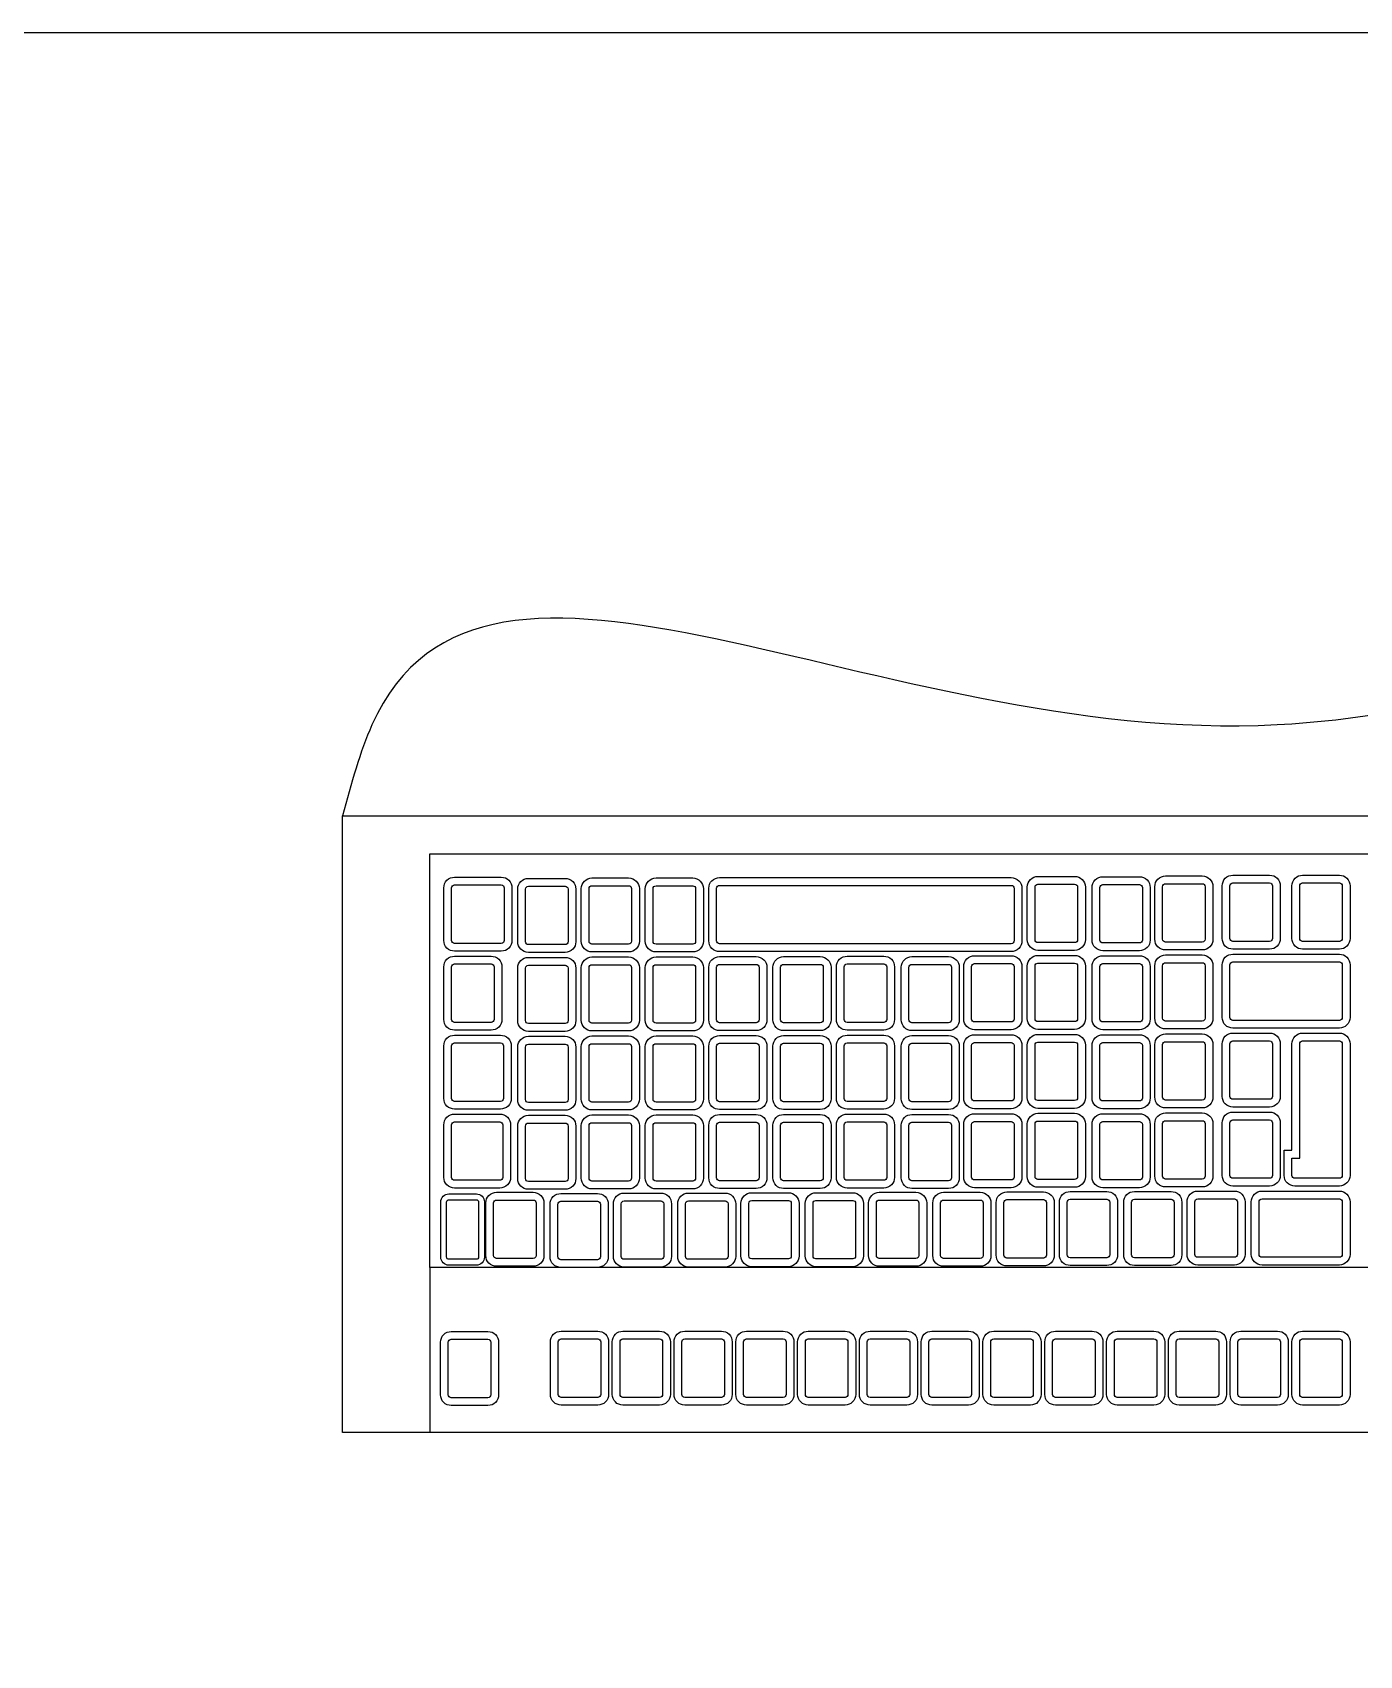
# Model space of a CAD drawing. Header units: metres. Extents: x -8 to 211, y -5 to 120.
# Drawn here: x 172.2145 to 172.5824, y 96.9994 to 97.4495 of the extents above; entities that cross this region are included whole.
import ezdxf

# ---------------------------------------------------------------- set-up
doc = ezdxf.new("R2010")
doc.units = ezdxf.units.M
doc.header["$LTSCALE"] = 0.8
doc.header["$MEASUREMENT"] = 0
doc.layers.get('0').update_dxf_attribs({"linetype": 'CONTINUOUS'})
doc.layers.add('P-mobilier', color=7, linetype='CONTINUOUS')

# ---------------------------------------------------------------- blocks, each defined once
blk = doc.blocks.new('A$C51CF0853')
at = {"layer": 'P-mobilier', "linetype": 'Continuous'}
for p, q in [((-0.57228, 1.76643), (-0.57228, 1.35474)), ((-0.45753, 1.76643), (-0.57228, 1.76643)), ((-0.45753, 1.35474), (-0.45753, 1.76643)), ((-0.45753, 1.76643), (-0.41178, 1.76643)), ((-0.42966, 1.73304), (-0.42966, 1.73295))]:
    blk.add_line(p, q, dxfattribs=at)
at = {"layer": 'P-mobilier'}
blk.add_lwpolyline([(0, 2.5), (-0.225, 2.5, 0.414214), (-0.8, 1.925), (-0.8, 0), (0, 0)], format="xyb", close=True, dxfattribs=at)
at = {"layer": 'P-mobilier', "linetype": 'Continuous'}
blk.add_lwpolyline([(-0.41178, 1.79058), (-0.58275, 1.79058), (-0.58275, 1.33058), (-0.41178, 1.33058)], close=True, dxfattribs=at)
for points in [[(-0.54824, 1.76251), (-0.56282, 1.76251, 0.414214), (-0.56579, 1.75954), (-0.56579, 1.74658, 0.414214), (-0.56282, 1.74361), (-0.54824, 1.74361, 0.414214), (-0.54527, 1.74658), (-0.54527, 1.75954, 0.414214)], [(-0.54824, 1.76035), (-0.56282, 1.76035, 0.414214), (-0.56363, 1.75954), (-0.56363, 1.74658, 0.414214), (-0.56282, 1.74577), (-0.54824, 1.74577, 0.414214), (-0.54743, 1.74658), (-0.54743, 1.75954, 0.414214)], [(-0.52634, 1.76251), (-0.54092, 1.76251, 0.414214), (-0.54389, 1.75954), (-0.54389, 1.74937, 0.414214), (-0.54092, 1.7464), (-0.52634, 1.7464, 0.414214), (-0.52337, 1.74937), (-0.52337, 1.75954, 0.414214)], [(-0.52634, 1.76035), (-0.54092, 1.76035, 0.414214), (-0.54173, 1.75954), (-0.54173, 1.74937, 0.414214), (-0.54092, 1.74856), (-0.52634, 1.74856, 0.414214), (-0.52553, 1.74937), (-0.52553, 1.75954, 0.414214)], [(-0.50444, 1.76251), (-0.51902, 1.76251, 0.414214), (-0.52199, 1.75954), (-0.52199, 1.74678, 0.414214), (-0.51902, 1.74381), (-0.50444, 1.74381, 0.414214), (-0.50147, 1.74678), (-0.50147, 1.75954, 0.414214)], [(-0.50444, 1.76035), (-0.51902, 1.76035, 0.414214), (-0.51983, 1.75954), (-0.51983, 1.74678, 0.414214), (-0.51902, 1.74597), (-0.50444, 1.74597, 0.414214), (-0.50363, 1.74678), (-0.50363, 1.75954, 0.414214)], [(-0.48255, 1.76251), (-0.49712, 1.76251, 0.414214), (-0.50009, 1.75954), (-0.50009, 1.74697, 0.414214), (-0.49712, 1.744), (-0.48255, 1.744, 0.414214), (-0.47958, 1.74697), (-0.47958, 1.75954, 0.414214)], [(-0.48255, 1.76035), (-0.49712, 1.76035, 0.414214), (-0.49793, 1.75954), (-0.49793, 1.74697, 0.414214), (-0.49712, 1.74616), (-0.48255, 1.74616, 0.414214), (-0.48174, 1.74697), (-0.48174, 1.75954, 0.414214)], [(-0.46043, 1.76334), (-0.47574, 1.76334, 0.414214), (-0.47797, 1.76111), (-0.47797, 1.75348, 0.414214), (-0.47574, 1.75126), (-0.46043, 1.75126, 0.414214), (-0.45821, 1.75348), (-0.45821, 1.76111, 0.414214)], [(-0.46043, 1.76172), (-0.47574, 1.76172, 0.414214), (-0.47635, 1.76111), (-0.47635, 1.75348, 0.414214), (-0.47574, 1.75288), (-0.46043, 1.75288, 0.414214), (-0.45983, 1.75348), (-0.45983, 1.76111, 0.414214)], [(-0.42227, 1.76342), (-0.43685, 1.76342, 0.414214), (-0.43982, 1.76045), (-0.43982, 1.75028, 0.414214), (-0.43685, 1.74731), (-0.42227, 1.74731, 0.414214), (-0.4193, 1.75028), (-0.4193, 1.76045, 0.414214)], [(-0.42227, 1.76126), (-0.43685, 1.76126, 0.414214), (-0.43766, 1.76045), (-0.43766, 1.75028, 0.414214), (-0.43685, 1.74947), (-0.42227, 1.74947, 0.414214), (-0.42146, 1.75028), (-0.42146, 1.76045, 0.414214)], [(-0.46087, 1.75087), (-0.47545, 1.75087, 0.414214), (-0.47842, 1.7479), (-0.47842, 1.73772, 0.414214), (-0.47545, 1.73475), (-0.46087, 1.73475, 0.414214), (-0.4579, 1.73772), (-0.4579, 1.7479, 0.414214)], [(-0.46087, 1.74871), (-0.47545, 1.74871, 0.414214), (-0.47626, 1.7479), (-0.47626, 1.73772, 0.414214), (-0.47545, 1.73691), (-0.46087, 1.73691, 0.414214), (-0.46006, 1.73772), (-0.46006, 1.7479, 0.414214)], [(-0.5479, 1.74202), (-0.56248, 1.74202, 0.414214), (-0.56545, 1.73905), (-0.56545, 1.72888, 0.414214), (-0.56248, 1.72591), (-0.5479, 1.72591, 0.414214), (-0.54493, 1.72888), (-0.54493, 1.73905, 0.414214)], [(-0.52601, 1.74202), (-0.54058, 1.74202, 0.414214), (-0.54355, 1.73905), (-0.54355, 1.72888, 0.414214), (-0.54058, 1.72591), (-0.52601, 1.72591, 0.414214), (-0.52304, 1.72888), (-0.52304, 1.73905, 0.414214)], [(-0.50411, 1.74202), (-0.51869, 1.74202, 0.414214), (-0.52166, 1.73905), (-0.52166, 1.72888, 0.414214), (-0.51869, 1.72591), (-0.50411, 1.72591, 0.414214), (-0.50114, 1.72888), (-0.50114, 1.73905, 0.414214)], [(-0.48221, 1.74202), (-0.49679, 1.74202, 0.414214), (-0.49976, 1.73905), (-0.49976, 1.72888, 0.414214), (-0.49679, 1.72591), (-0.48221, 1.72591, 0.414214), (-0.47924, 1.72888), (-0.47924, 1.73905, 0.414214)], [(-0.5479, 1.73986), (-0.56248, 1.73986, 0.414214), (-0.56329, 1.73905), (-0.56329, 1.72888, 0.414214), (-0.56248, 1.72807), (-0.5479, 1.72807, 0.414214), (-0.54709, 1.72888), (-0.54709, 1.73905, 0.414214)], [(-0.52601, 1.73986), (-0.54058, 1.73986, 0.414214), (-0.54139, 1.73905), (-0.54139, 1.72888, 0.414214), (-0.54058, 1.72807), (-0.52601, 1.72807, 0.414214), (-0.5252, 1.72888), (-0.5252, 1.73905, 0.414214)], [(-0.50411, 1.73986), (-0.51869, 1.73986, 0.414214), (-0.5195, 1.73905), (-0.5195, 1.72888, 0.414214), (-0.51869, 1.72807), (-0.50411, 1.72807, 0.414214), (-0.5033, 1.72888), (-0.5033, 1.73905, 0.414214)], [(-0.48221, 1.73986), (-0.49679, 1.73986, 0.414214), (-0.4976, 1.73905), (-0.4976, 1.72888, 0.414214), (-0.49679, 1.72807), (-0.48221, 1.72807, 0.414214), (-0.4814, 1.72888), (-0.4814, 1.73905, 0.414214)], [(-0.46054, 1.73304), (-0.47512, 1.73304, 0.414214), (-0.47809, 1.73007), (-0.47809, 1.7199, 0.414214), (-0.47512, 1.71693), (-0.46054, 1.71693, 0.414214), (-0.45757, 1.7199), (-0.45757, 1.73007, 0.414214)], [(-0.42237, 1.73295), (-0.43695, 1.73295, 0.414214), (-0.43992, 1.72998), (-0.43992, 1.71981, 0.414214), (-0.43695, 1.71684), (-0.42237, 1.71684, 0.414214), (-0.4194, 1.71981), (-0.4194, 1.72998, 0.414214)], [(-0.46054, 1.73088), (-0.47512, 1.73088, 0.414214), (-0.47593, 1.73007), (-0.47593, 1.7199, 0.414214), (-0.47512, 1.71909), (-0.46054, 1.71909, 0.414214), (-0.45973, 1.7199), (-0.45973, 1.73007, 0.414214)], [(-0.42237, 1.73079), (-0.43695, 1.73079, 0.414214), (-0.43776, 1.72998), (-0.43776, 1.71981, 0.414214), (-0.43695, 1.719), (-0.42237, 1.719, 0.414214), (-0.42156, 1.71981), (-0.42156, 1.72998, 0.414214)], [(-0.54802, 1.72441), (-0.5626, 1.72441, 0.414214), (-0.56557, 1.72144), (-0.56557, 1.71127, 0.414214), (-0.5626, 1.7083), (-0.54802, 1.7083, 0.414214), (-0.54505, 1.71127), (-0.54505, 1.72144, 0.414214)], [(-0.52612, 1.72441), (-0.5407, 1.72441, 0.414214), (-0.54367, 1.72144), (-0.54367, 1.71127, 0.414214), (-0.5407, 1.7083), (-0.52612, 1.7083, 0.414214), (-0.52315, 1.71127), (-0.52315, 1.72144, 0.414214)], [(-0.50422, 1.72441), (-0.5188, 1.72441, 0.414214), (-0.52177, 1.72144), (-0.52177, 1.71127, 0.414214), (-0.5188, 1.7083), (-0.50422, 1.7083, 0.414214), (-0.50125, 1.71127), (-0.50125, 1.72144, 0.414214)], [(-0.48232, 1.72441), (-0.4969, 1.72441, 0.414214), (-0.49987, 1.72144), (-0.49987, 1.71127, 0.414214), (-0.4969, 1.7083), (-0.48232, 1.7083, 0.414214), (-0.47935, 1.71127), (-0.47935, 1.72144, 0.414214)], [(-0.54802, 1.72225), (-0.5626, 1.72225, 0.414214), (-0.56341, 1.72144), (-0.56341, 1.71127, 0.414214), (-0.5626, 1.71046), (-0.54802, 1.71046, 0.414214), (-0.54721, 1.71127), (-0.54721, 1.72144, 0.414214)], [(-0.52612, 1.72225), (-0.5407, 1.72225, 0.414214), (-0.54151, 1.72144), (-0.54151, 1.71127, 0.414214), (-0.5407, 1.71046), (-0.52612, 1.71046, 0.414214), (-0.52531, 1.71127), (-0.52531, 1.72144, 0.414214)], [(-0.50422, 1.72225), (-0.5188, 1.72225, 0.414214), (-0.51961, 1.72144), (-0.51961, 1.71127, 0.414214), (-0.5188, 1.71046), (-0.50422, 1.71046, 0.414214), (-0.50341, 1.71127), (-0.50341, 1.72144, 0.414214)], [(-0.48232, 1.72225), (-0.4969, 1.72225, 0.414214), (-0.49771, 1.72144), (-0.49771, 1.71127, 0.414214), (-0.4969, 1.71046), (-0.48232, 1.71046, 0.414214), (-0.48151, 1.71127), (-0.48151, 1.72144, 0.414214)], [(-0.46065, 1.7155), (-0.47523, 1.7155, 0.414214), (-0.4782, 1.71253), (-0.4782, 1.70235, 0.414214), (-0.47523, 1.69938), (-0.46065, 1.69938, 0.414214), (-0.45768, 1.70235), (-0.45768, 1.71253, 0.414214)], [(-0.42237, 1.71582), (-0.43695, 1.71582, 0.414214), (-0.43992, 1.71285), (-0.43992, 1.70267, 0.414214), (-0.43695, 1.6997), (-0.42237, 1.6997, 0.414214), (-0.4194, 1.70267), (-0.4194, 1.71285, 0.414214)], [(-0.46065, 1.71334), (-0.47523, 1.71334, 0.414214), (-0.47604, 1.71253), (-0.47604, 1.70235, 0.414214), (-0.47523, 1.70154), (-0.46065, 1.70154, 0.414214), (-0.45984, 1.70235), (-0.45984, 1.71253, 0.414214)], [(-0.42237, 1.71366), (-0.43695, 1.71366, 0.414214), (-0.43776, 1.71285), (-0.43776, 1.70267, 0.414214), (-0.43695, 1.70186), (-0.42237, 1.70186, 0.414214), (-0.42156, 1.70267), (-0.42156, 1.71285, 0.414214)], [(-0.54801, 1.70665), (-0.56259, 1.70665, 0.414214), (-0.56556, 1.70368), (-0.56556, 1.6935, 0.414214), (-0.56259, 1.69053), (-0.54801, 1.69053, 0.414214), (-0.54504, 1.6935), (-0.54504, 1.70368, 0.414214)], [(-0.52612, 1.70665), (-0.5407, 1.70665, 0.414214), (-0.54367, 1.70368), (-0.54367, 1.6935, 0.414214), (-0.5407, 1.69053), (-0.52612, 1.69053, 0.414214), (-0.52315, 1.6935), (-0.52315, 1.70368, 0.414214)], [(-0.50422, 1.70665), (-0.5188, 1.70665, 0.414214), (-0.52177, 1.70368), (-0.52177, 1.6935, 0.414214), (-0.5188, 1.69053), (-0.50422, 1.69053, 0.414214), (-0.50125, 1.6935), (-0.50125, 1.70368, 0.414214)], [(-0.48232, 1.70665), (-0.4969, 1.70665, 0.414214), (-0.49987, 1.70368), (-0.49987, 1.6935, 0.414214), (-0.4969, 1.69053), (-0.48232, 1.69053, 0.414214), (-0.47935, 1.6935), (-0.47935, 1.70368, 0.414214)], [(-0.54801, 1.70449), (-0.56259, 1.70449, 0.414214), (-0.5634, 1.70368), (-0.5634, 1.6935, 0.414214), (-0.56259, 1.69269), (-0.54801, 1.69269, 0.414214), (-0.5472, 1.6935), (-0.5472, 1.70368, 0.414214)], [(-0.52612, 1.70449), (-0.5407, 1.70449, 0.414214), (-0.54151, 1.70368), (-0.54151, 1.6935, 0.414214), (-0.5407, 1.69269), (-0.52612, 1.69269, 0.414214), (-0.52531, 1.6935), (-0.52531, 1.70368, 0.414214)], [(-0.50422, 1.70449), (-0.5188, 1.70449, 0.414214), (-0.51961, 1.70368), (-0.51961, 1.6935, 0.414214), (-0.5188, 1.69269), (-0.50422, 1.69269, 0.414214), (-0.50341, 1.6935), (-0.50341, 1.70368, 0.414214)], [(-0.48232, 1.70449), (-0.4969, 1.70449, 0.414214), (-0.49771, 1.70368), (-0.49771, 1.6935, 0.414214), (-0.4969, 1.69269), (-0.48232, 1.69269, 0.414214), (-0.48151, 1.6935), (-0.48151, 1.70368, 0.414214)], [(-0.46065, 1.69767), (-0.47523, 1.69767, 0.414214), (-0.4782, 1.6947), (-0.4782, 1.68453, 0.414214), (-0.47523, 1.68156), (-0.46065, 1.68156, 0.414214), (-0.45768, 1.68453), (-0.45768, 1.6947, 0.414214)], [(-0.42237, 1.69869), (-0.43695, 1.69869, 0.414214), (-0.43992, 1.69572), (-0.43992, 1.68554, 0.414214), (-0.43695, 1.68257), (-0.42237, 1.68257, 0.414214), (-0.4194, 1.68554), (-0.4194, 1.69572, 0.414214)], [(-0.46065, 1.69551), (-0.47523, 1.69551, 0.414214), (-0.47604, 1.6947), (-0.47604, 1.68453, 0.414214), (-0.47523, 1.68372), (-0.46065, 1.68372, 0.414214), (-0.45984, 1.68453), (-0.45984, 1.6947, 0.414214)], [(-0.42237, 1.69653), (-0.43695, 1.69653, 0.414214), (-0.43776, 1.69572), (-0.43776, 1.68554, 0.414214), (-0.43695, 1.68473), (-0.42237, 1.68473, 0.414214), (-0.42156, 1.68554), (-0.42156, 1.69572, 0.414214)], [(-0.54813, 1.68904), (-0.56271, 1.68904, 0.414214), (-0.56568, 1.68607), (-0.56568, 1.6052, 0.414214), (-0.56271, 1.60223), (-0.54813, 1.60223, 0.414214), (-0.54516, 1.6052), (-0.54516, 1.68607, 0.414214)], [(-0.52623, 1.68904), (-0.54081, 1.68904, 0.414214), (-0.54378, 1.68607), (-0.54378, 1.6759, 0.414214), (-0.54081, 1.67293), (-0.52623, 1.67293, 0.414214), (-0.52326, 1.6759), (-0.52326, 1.68607, 0.414214)], [(-0.50433, 1.68904), (-0.51891, 1.68904, 0.414214), (-0.52188, 1.68607), (-0.52188, 1.6759, 0.414214), (-0.51891, 1.67293), (-0.50433, 1.67293, 0.414214), (-0.50136, 1.6759), (-0.50136, 1.68607, 0.414214)], [(-0.48243, 1.68904), (-0.49701, 1.68904, 0.414214), (-0.49998, 1.68607), (-0.49998, 1.6759, 0.414214), (-0.49701, 1.67293), (-0.48243, 1.67293, 0.414214), (-0.47946, 1.6759), (-0.47946, 1.68607, 0.414214)], [(-0.54813, 1.68688), (-0.56271, 1.68688, 0.414214), (-0.56352, 1.68607), (-0.56352, 1.6052, 0.414214), (-0.56271, 1.60439), (-0.54813, 1.60439, 0.414214), (-0.54732, 1.6052), (-0.54732, 1.68607, 0.414214)], [(-0.52623, 1.68688), (-0.54081, 1.68688, 0.414214), (-0.54162, 1.68607), (-0.54162, 1.6759, 0.414214), (-0.54081, 1.67509), (-0.52623, 1.67509, 0.414214), (-0.52542, 1.6759), (-0.52542, 1.68607, 0.414214)], [(-0.50433, 1.68688), (-0.51891, 1.68688, 0.414214), (-0.51972, 1.68607), (-0.51972, 1.6759, 0.414214), (-0.51891, 1.67509), (-0.50433, 1.67509, 0.414214), (-0.50352, 1.6759), (-0.50352, 1.68607, 0.414214)], [(-0.48243, 1.68688), (-0.49701, 1.68688, 0.414214), (-0.49782, 1.68607), (-0.49782, 1.6759, 0.414214), (-0.49701, 1.67509), (-0.48243, 1.67509, 0.414214), (-0.48162, 1.6759), (-0.48162, 1.68607, 0.414214)], [(-0.46076, 1.68012), (-0.47534, 1.68012, 0.414214), (-0.47831, 1.67715), (-0.47831, 1.66698, 0.414214), (-0.47534, 1.66401), (-0.46076, 1.66401, 0.414214), (-0.45779, 1.66698), (-0.45779, 1.67715, 0.414214)], [(-0.42237, 1.68155), (-0.43695, 1.68155, 0.414214), (-0.43992, 1.67858), (-0.43992, 1.66841, 0.414214), (-0.43695, 1.66544), (-0.42237, 1.66544, 0.414214), (-0.4194, 1.66841), (-0.4194, 1.67858, 0.414214)], [(-0.42237, 1.67939), (-0.43695, 1.67939, 0.414214), (-0.43776, 1.67858), (-0.43776, 1.66841, 0.414214), (-0.43695, 1.6676), (-0.42237, 1.6676, 0.414214), (-0.42156, 1.66841), (-0.42156, 1.67858, 0.414214)], [(-0.46076, 1.67796), (-0.47534, 1.67796, 0.414214), (-0.47615, 1.67715), (-0.47615, 1.66698, 0.414214), (-0.47534, 1.66617), (-0.46076, 1.66617, 0.414214), (-0.45995, 1.66698), (-0.45995, 1.67715, 0.414214)], [(-0.52623, 1.67128), (-0.54081, 1.67128, 0.414214), (-0.54378, 1.66831), (-0.54378, 1.65813, 0.414214), (-0.54081, 1.65516), (-0.52623, 1.65516, 0.414214), (-0.52326, 1.65813), (-0.52326, 1.66831, 0.414214)], [(-0.50433, 1.67128), (-0.51891, 1.67128, 0.414214), (-0.52188, 1.66831), (-0.52188, 1.65813, 0.414214), (-0.51891, 1.65516), (-0.50433, 1.65516, 0.414214), (-0.50136, 1.65813), (-0.50136, 1.66831, 0.414214)], [(-0.48243, 1.67128), (-0.49701, 1.67128, 0.414214), (-0.49998, 1.66831), (-0.49998, 1.65813, 0.414214), (-0.49701, 1.65516), (-0.48243, 1.65516, 0.414214), (-0.47946, 1.65813), (-0.47946, 1.66831, 0.414214)], [(-0.52623, 1.66912), (-0.54081, 1.66912, 0.414214), (-0.54162, 1.66831), (-0.54162, 1.65813, 0.414214), (-0.54081, 1.65732), (-0.52623, 1.65732, 0.414214), (-0.52542, 1.65813), (-0.52542, 1.66831, 0.414214)], [(-0.50433, 1.66912), (-0.51891, 1.66912, 0.414214), (-0.51972, 1.66831), (-0.51972, 1.65813, 0.414214), (-0.51891, 1.65732), (-0.50433, 1.65732, 0.414214), (-0.50352, 1.65813), (-0.50352, 1.66831, 0.414214)], [(-0.48243, 1.66912), (-0.49701, 1.66912, 0.414214), (-0.49782, 1.66831), (-0.49782, 1.65813, 0.414214), (-0.49701, 1.65732), (-0.48243, 1.65732, 0.414214), (-0.48162, 1.65813), (-0.48162, 1.66831, 0.414214)], [(-0.46076, 1.6623), (-0.47534, 1.6623, 0.414214), (-0.47831, 1.65933), (-0.47831, 1.64915, 0.414214), (-0.47534, 1.64618), (-0.46076, 1.64618, 0.414214), (-0.45779, 1.64915), (-0.45779, 1.65933, 0.414214)], [(-0.42237, 1.66442), (-0.43695, 1.66442, 0.414214), (-0.43992, 1.66145), (-0.43992, 1.65128, 0.414214), (-0.43695, 1.64831), (-0.42237, 1.64831, 0.414214), (-0.4194, 1.65128), (-0.4194, 1.66145, 0.414214)], [(-0.42237, 1.66226), (-0.43695, 1.66226, 0.414214), (-0.43776, 1.66145), (-0.43776, 1.65128, 0.414214), (-0.43695, 1.65047), (-0.42237, 1.65047, 0.414214), (-0.42156, 1.65128), (-0.42156, 1.66145, 0.414214)], [(-0.46076, 1.66014), (-0.47534, 1.66014, 0.414214), (-0.47615, 1.65933), (-0.47615, 1.64915, 0.414214), (-0.47534, 1.64834), (-0.46076, 1.64834, 0.414214), (-0.45995, 1.64915), (-0.45995, 1.65933, 0.414214)], [(-0.52634, 1.65367), (-0.54092, 1.65367, 0.414214), (-0.54389, 1.6507), (-0.54389, 1.64052, 0.414214), (-0.54092, 1.63756), (-0.52634, 1.63756, 0.414214), (-0.52337, 1.64052), (-0.52337, 1.6507, 0.414214)], [(-0.50444, 1.65367), (-0.51902, 1.65367, 0.414214), (-0.52199, 1.6507), (-0.52199, 1.64052, 0.414214), (-0.51902, 1.63756), (-0.50444, 1.63756, 0.414214), (-0.50147, 1.64052), (-0.50147, 1.6507, 0.414214)], [(-0.48255, 1.65367), (-0.49712, 1.65367, 0.414214), (-0.50009, 1.6507), (-0.50009, 1.64052, 0.414214), (-0.49712, 1.63756), (-0.48255, 1.63756, 0.414214), (-0.47958, 1.64052), (-0.47958, 1.6507, 0.414214)], [(-0.52634, 1.65151), (-0.54092, 1.65151, 0.414214), (-0.54173, 1.6507), (-0.54173, 1.64052, 0.414214), (-0.54092, 1.63971), (-0.52634, 1.63971, 0.414214), (-0.52553, 1.64052), (-0.52553, 1.6507, 0.414214)], [(-0.50444, 1.65151), (-0.51902, 1.65151, 0.414214), (-0.51983, 1.6507), (-0.51983, 1.64052, 0.414214), (-0.51902, 1.63971), (-0.50444, 1.63971, 0.414214), (-0.50363, 1.64052), (-0.50363, 1.6507, 0.414214)], [(-0.48255, 1.65151), (-0.49712, 1.65151, 0.414214), (-0.49793, 1.6507), (-0.49793, 1.64052, 0.414214), (-0.49712, 1.63971), (-0.48255, 1.63971, 0.414214), (-0.48174, 1.64052), (-0.48174, 1.6507, 0.414214)], [(-0.42237, 1.64729), (-0.43695, 1.64729, 0.414214), (-0.43992, 1.64432), (-0.43992, 1.63415, 0.414214), (-0.43695, 1.63118), (-0.42237, 1.63118, 0.414214), (-0.4194, 1.63415), (-0.4194, 1.64432, 0.414214)], [(-0.46087, 1.64475), (-0.47545, 1.64475, 0.414214), (-0.47842, 1.64178), (-0.47842, 1.63161, 0.414214), (-0.47545, 1.62864), (-0.46087, 1.62864, 0.414214), (-0.4579, 1.63161), (-0.4579, 1.64178, 0.414214)], [(-0.42237, 1.64513), (-0.43695, 1.64513, 0.414214), (-0.43776, 1.64432), (-0.43776, 1.63415, 0.414214), (-0.43695, 1.63334), (-0.42237, 1.63334, 0.414214), (-0.42156, 1.63415), (-0.42156, 1.64432, 0.414214)], [(-0.46087, 1.64259), (-0.47545, 1.64259, 0.414214), (-0.47626, 1.64178), (-0.47626, 1.63161, 0.414214), (-0.47545, 1.6308), (-0.46087, 1.6308, 0.414214), (-0.46006, 1.63161), (-0.46006, 1.64178, 0.414214)], [(-0.52623, 1.6357), (-0.54081, 1.6357, 0.414214), (-0.54378, 1.63273), (-0.54378, 1.62256, 0.414214), (-0.54081, 1.61959), (-0.52623, 1.61959, 0.414214), (-0.52326, 1.62256), (-0.52326, 1.63273, 0.414214)], [(-0.50433, 1.6357), (-0.51891, 1.6357, 0.414214), (-0.52188, 1.63273), (-0.52188, 1.62256, 0.414214), (-0.51891, 1.61959), (-0.50433, 1.61959, 0.414214), (-0.50136, 1.62256), (-0.50136, 1.63273, 0.414214)], [(-0.48243, 1.6357), (-0.49701, 1.6357, 0.414214), (-0.49998, 1.63273), (-0.49998, 1.62256, 0.414214), (-0.49701, 1.61959), (-0.48243, 1.61959, 0.414214), (-0.47946, 1.62256), (-0.47946, 1.63273, 0.414214)], [(-0.52623, 1.63354), (-0.54081, 1.63354, 0.414214), (-0.54162, 1.63273), (-0.54162, 1.62256, 0.414214), (-0.54081, 1.62175), (-0.52623, 1.62175, 0.414214), (-0.52542, 1.62256), (-0.52542, 1.63273, 0.414214)], [(-0.50433, 1.63354), (-0.51891, 1.63354, 0.414214), (-0.51972, 1.63273), (-0.51972, 1.62256, 0.414214), (-0.51891, 1.62175), (-0.50433, 1.62175, 0.414214), (-0.50352, 1.62256), (-0.50352, 1.63273, 0.414214)], [(-0.48243, 1.63354), (-0.49701, 1.63354, 0.414214), (-0.49782, 1.63273), (-0.49782, 1.62256, 0.414214), (-0.49701, 1.62175), (-0.48243, 1.62175, 0.414214), (-0.48162, 1.62256), (-0.48162, 1.63273, 0.414214)], [(-0.42237, 1.63016), (-0.43695, 1.63016, 0.414214), (-0.43992, 1.62719), (-0.43992, 1.61701, 0.414214), (-0.43695, 1.61404), (-0.42237, 1.61404, 0.414214), (-0.4194, 1.61701), (-0.4194, 1.62719, 0.414214)], [(-0.46087, 1.62693), (-0.47545, 1.62693, 0.414214), (-0.47842, 1.62396), (-0.47842, 1.61378, 0.414214), (-0.47545, 1.61081), (-0.46087, 1.61081, 0.414214), (-0.4579, 1.61378), (-0.4579, 1.62396, 0.414214)], [(-0.46087, 1.62477), (-0.47545, 1.62477, 0.414214), (-0.47626, 1.62396), (-0.47626, 1.61378, 0.414214), (-0.47545, 1.61297), (-0.46087, 1.61297, 0.414214), (-0.46006, 1.61378), (-0.46006, 1.62396, 0.414214)], [(-0.42237, 1.628), (-0.43695, 1.628, 0.414214), (-0.43776, 1.62719), (-0.43776, 1.61701, 0.414214), (-0.43695, 1.6162), (-0.42237, 1.6162, 0.414214), (-0.42156, 1.61701), (-0.42156, 1.62719, 0.414214)], [(-0.52645, 1.61836), (-0.54103, 1.61836, 0.414214), (-0.544, 1.61539), (-0.544, 1.60521, 0.414214), (-0.54103, 1.60224), (-0.52645, 1.60224, 0.414214), (-0.52348, 1.60521), (-0.52348, 1.61539, 0.414214)], [(-0.52645, 1.6162), (-0.54103, 1.6162, 0.414214), (-0.54184, 1.61539), (-0.54184, 1.60521, 0.414214), (-0.54103, 1.6044), (-0.52645, 1.6044, 0.414214), (-0.52564, 1.60521), (-0.52564, 1.61539, 0.414214)], [(-0.50455, 1.61836), (-0.51913, 1.61836, 0.414214), (-0.5221, 1.61539), (-0.5221, 1.60521, 0.414214), (-0.51913, 1.60224), (-0.50455, 1.60224, 0.414214), (-0.50158, 1.60521), (-0.50158, 1.61539, 0.414214)], [(-0.50455, 1.6162), (-0.51913, 1.6162, 0.414214), (-0.51994, 1.61539), (-0.51994, 1.60521, 0.414214), (-0.51913, 1.6044), (-0.50455, 1.6044, 0.414214), (-0.50374, 1.60521), (-0.50374, 1.61539, 0.414214)], [(-0.48265, 1.61836), (-0.49723, 1.61836, 0.414214), (-0.5002, 1.61539), (-0.5002, 1.60521, 0.414214), (-0.49723, 1.60224), (-0.48265, 1.60224, 0.414214), (-0.47968, 1.60521), (-0.47968, 1.61539, 0.414214)], [(-0.48265, 1.6162), (-0.49723, 1.6162, 0.414214), (-0.49804, 1.61539), (-0.49804, 1.60521, 0.414214), (-0.49723, 1.6044), (-0.48265, 1.6044, 0.414214), (-0.48184, 1.60521), (-0.48184, 1.61539, 0.414214)], [(-0.42237, 1.61303), (-0.43695, 1.61303, 0.414214), (-0.43992, 1.61006), (-0.43992, 1.59988, 0.414214), (-0.43695, 1.59691), (-0.42237, 1.59691, 0.414214), (-0.4194, 1.59988), (-0.4194, 1.61006, 0.414214)], [(-0.46098, 1.60938), (-0.47556, 1.60938, 0.414214), (-0.47853, 1.60641), (-0.47853, 1.59624, 0.414214), (-0.47556, 1.59327), (-0.46098, 1.59327, 0.414214), (-0.45801, 1.59624), (-0.45801, 1.60641, 0.414214)], [(-0.46098, 1.60722), (-0.47556, 1.60722, 0.414214), (-0.47637, 1.60641), (-0.47637, 1.59624, 0.414214), (-0.47556, 1.59543), (-0.46098, 1.59543, 0.414214), (-0.46017, 1.59624), (-0.46017, 1.60641, 0.414214)], [(-0.42237, 1.61087), (-0.43695, 1.61087, 0.414214), (-0.43776, 1.61006), (-0.43776, 1.59988, 0.414214), (-0.43695, 1.59907), (-0.42237, 1.59907, 0.414214), (-0.42156, 1.59988), (-0.42156, 1.61006, 0.414214)], [(-0.54846, 1.60075), (-0.56304, 1.60075, 0.414214), (-0.56601, 1.59778), (-0.56601, 1.58761, 0.414214), (-0.56304, 1.58464), (-0.54846, 1.58464, 0.414214), (-0.54549, 1.58761), (-0.54549, 1.59778, 0.414214)], [(-0.54846, 1.59859), (-0.56304, 1.59859, 0.414214), (-0.56385, 1.59778), (-0.56385, 1.58761, 0.414214), (-0.56304, 1.5868), (-0.54846, 1.5868, 0.414214), (-0.54765, 1.58761), (-0.54765, 1.59778, 0.414214)], [(-0.52656, 1.60075), (-0.54114, 1.60075, 0.414214), (-0.54411, 1.59778), (-0.54411, 1.58761, 0.414214), (-0.54114, 1.58464), (-0.52656, 1.58464, 0.414214), (-0.52359, 1.58761), (-0.52359, 1.59778, 0.414214)], [(-0.52656, 1.59859), (-0.54114, 1.59859, 0.414214), (-0.54195, 1.59778), (-0.54195, 1.58761, 0.414214), (-0.54114, 1.5868), (-0.52656, 1.5868, 0.414214), (-0.52575, 1.58761), (-0.52575, 1.59778, 0.414214)], [(-0.50466, 1.60075), (-0.51924, 1.60075, 0.414214), (-0.52221, 1.59778), (-0.52221, 1.58761, 0.414214), (-0.51924, 1.58464), (-0.50466, 1.58464, 0.414214), (-0.50169, 1.58761), (-0.50169, 1.59778, 0.414214)], [(-0.50466, 1.59859), (-0.51924, 1.59859, 0.414214), (-0.52005, 1.59778), (-0.52005, 1.58761, 0.414214), (-0.51924, 1.5868), (-0.50466, 1.5868, 0.414214), (-0.50385, 1.58761), (-0.50385, 1.59778, 0.414214)], [(-0.48277, 1.60075), (-0.49735, 1.60075, 0.414214), (-0.50032, 1.59778), (-0.50032, 1.58761, 0.414214), (-0.49735, 1.58464), (-0.48277, 1.58464, 0.414214), (-0.4798, 1.58761), (-0.4798, 1.59778, 0.414214)], [(-0.48277, 1.59859), (-0.49735, 1.59859, 0.414214), (-0.49816, 1.59778), (-0.49816, 1.58761, 0.414214), (-0.49735, 1.5868), (-0.48277, 1.5868, 0.414214), (-0.48196, 1.58761), (-0.48196, 1.59778, 0.414214)], [(-0.42237, 1.59589), (-0.43695, 1.59589, 0.414214), (-0.43992, 1.59292), (-0.43992, 1.58275, 0.414214), (-0.43695, 1.57978), (-0.42237, 1.57978, 0.414214), (-0.4194, 1.58275), (-0.4194, 1.59292, 0.414214)], [(-0.42237, 1.59373), (-0.43695, 1.59373, 0.414214), (-0.43776, 1.59292), (-0.43776, 1.58275, 0.414214), (-0.43695, 1.58194), (-0.42237, 1.58194, 0.414214), (-0.42156, 1.58275), (-0.42156, 1.59292, 0.414214)], [(-0.46109, 1.59184), (-0.47567, 1.59184, 0.414214), (-0.47864, 1.58887), (-0.47864, 1.57869, 0.414214), (-0.47567, 1.57572), (-0.46109, 1.57572, 0.414214), (-0.45812, 1.57869), (-0.45812, 1.58887, 0.414214)], [(-0.46109, 1.58968), (-0.47567, 1.58968, 0.414214), (-0.47648, 1.58887), (-0.47648, 1.57869, 0.414214), (-0.47567, 1.57788), (-0.46109, 1.57788, 0.414214), (-0.46028, 1.57869), (-0.46028, 1.58887, 0.414214)], [(-0.54835, 1.58278), (-0.56293, 1.58278, 0.414214), (-0.5659, 1.57981), (-0.5659, 1.56964, 0.414214), (-0.56293, 1.56667), (-0.54835, 1.56667, 0.414214), (-0.54538, 1.56964), (-0.54538, 1.57981, 0.414214)], [(-0.54835, 1.58062), (-0.56293, 1.58062, 0.414214), (-0.56374, 1.57981), (-0.56374, 1.56964, 0.414214), (-0.56293, 1.56883), (-0.54835, 1.56883, 0.414214), (-0.54754, 1.56964), (-0.54754, 1.57981, 0.414214)], [(-0.52645, 1.58278), (-0.54103, 1.58278, 0.414214), (-0.544, 1.57981), (-0.544, 1.56964, 0.414214), (-0.54103, 1.56667), (-0.52645, 1.56667, 0.414214), (-0.52348, 1.56964), (-0.52348, 1.57981, 0.414214)], [(-0.52645, 1.58062), (-0.54103, 1.58062, 0.414214), (-0.54184, 1.57981), (-0.54184, 1.56964, 0.414214), (-0.54103, 1.56883), (-0.52645, 1.56883, 0.414214), (-0.52564, 1.56964), (-0.52564, 1.57981, 0.414214)], [(-0.50455, 1.58278), (-0.51913, 1.58278, 0.414214), (-0.5221, 1.57981), (-0.5221, 1.56964, 0.414214), (-0.51913, 1.56667), (-0.50455, 1.56667, 0.414214), (-0.50158, 1.56964), (-0.50158, 1.57981, 0.414214)], [(-0.50455, 1.58062), (-0.51913, 1.58062, 0.414214), (-0.51994, 1.57981), (-0.51994, 1.56964, 0.414214), (-0.51913, 1.56883), (-0.50455, 1.56883, 0.414214), (-0.50374, 1.56964), (-0.50374, 1.57981, 0.414214)], [(-0.48265, 1.58278), (-0.49723, 1.58278, 0.414214), (-0.5002, 1.57981), (-0.5002, 1.56964, 0.414214), (-0.49723, 1.56667), (-0.48265, 1.56667, 0.414214), (-0.47968, 1.56964), (-0.47968, 1.57981, 0.414214)], [(-0.48265, 1.58062), (-0.49723, 1.58062, 0.414214), (-0.49804, 1.57981), (-0.49804, 1.56964, 0.414214), (-0.49723, 1.56883), (-0.48265, 1.56883, 0.414214), (-0.48184, 1.56964), (-0.48184, 1.57981, 0.414214)], [(-0.42237, 1.57876), (-0.43695, 1.57876, 0.414214), (-0.43992, 1.57579), (-0.43992, 1.56562, 0.414214), (-0.43695, 1.56265), (-0.42237, 1.56265, 0.414214), (-0.4194, 1.56562), (-0.4194, 1.57579, 0.414214)], [(-0.42237, 1.5766), (-0.43695, 1.5766, 0.414214), (-0.43776, 1.57579), (-0.43776, 1.56562, 0.414214), (-0.43695, 1.56481), (-0.42237, 1.56481, 0.414214), (-0.42156, 1.56562), (-0.42156, 1.57579, 0.414214)], [(-0.46109, 1.57401), (-0.47567, 1.57401, 0.414214), (-0.47864, 1.57104), (-0.47864, 1.56086, 0.414214), (-0.47567, 1.55789), (-0.46109, 1.55789, 0.414214), (-0.45812, 1.56086), (-0.45812, 1.57104, 0.414214)], [(-0.46109, 1.57185), (-0.47567, 1.57185, 0.414214), (-0.47648, 1.57104), (-0.47648, 1.56086, 0.414214), (-0.47567, 1.56005), (-0.46109, 1.56005, 0.414214), (-0.46028, 1.56086), (-0.46028, 1.57104, 0.414214)], [(-0.54857, 1.56538), (-0.56315, 1.56538, 0.414214), (-0.56612, 1.56241), (-0.56612, 1.55224, 0.414214), (-0.56315, 1.54927), (-0.54857, 1.54927, 0.414214), (-0.5456, 1.55224), (-0.5456, 1.56241, 0.414214)], [(-0.54857, 1.56322), (-0.56315, 1.56322, 0.414214), (-0.56396, 1.56241), (-0.56396, 1.55224, 0.414214), (-0.56315, 1.55143), (-0.54857, 1.55143, 0.414214), (-0.54776, 1.55224), (-0.54776, 1.56241, 0.414214)], [(-0.52667, 1.56538), (-0.54125, 1.56538, 0.414214), (-0.54422, 1.56241), (-0.54422, 1.55224, 0.414214), (-0.54125, 1.54927), (-0.52667, 1.54927, 0.414214), (-0.5237, 1.55224), (-0.5237, 1.56241, 0.414214)], [(-0.52667, 1.56322), (-0.54125, 1.56322, 0.414214), (-0.54206, 1.56241), (-0.54206, 1.55224, 0.414214), (-0.54125, 1.55143), (-0.52667, 1.55143, 0.414214), (-0.52586, 1.55224), (-0.52586, 1.56241, 0.414214)], [(-0.50478, 1.56538), (-0.51935, 1.56538, 0.414214), (-0.52232, 1.56241), (-0.52232, 1.55224, 0.414214), (-0.51935, 1.54927), (-0.50478, 1.54927, 0.414214), (-0.50181, 1.55224), (-0.50181, 1.56241, 0.414214)], [(-0.50478, 1.56322), (-0.51935, 1.56322, 0.414214), (-0.52016, 1.56241), (-0.52016, 1.55224, 0.414214), (-0.51935, 1.55143), (-0.50478, 1.55143, 0.414214), (-0.50397, 1.55224), (-0.50397, 1.56241, 0.414214)], [(-0.48288, 1.56538), (-0.49746, 1.56538, 0.414214), (-0.50043, 1.56241), (-0.50043, 1.55224, 0.414214), (-0.49746, 1.54927), (-0.48288, 1.54927, 0.414214), (-0.47991, 1.55224), (-0.47991, 1.56241, 0.414214)], [(-0.48288, 1.56322), (-0.49746, 1.56322, 0.414214), (-0.49827, 1.56241), (-0.49827, 1.55224, 0.414214), (-0.49746, 1.55143), (-0.48288, 1.55143, 0.414214), (-0.48207, 1.55224), (-0.48207, 1.56241, 0.414214)], [(-0.42237, 1.56163), (-0.43695, 1.56163, 0.414214), (-0.43992, 1.55866), (-0.43992, 1.54849, 0.414214), (-0.43695, 1.54552), (-0.42237, 1.54552, 0.414214), (-0.4194, 1.54849), (-0.4194, 1.55866, 0.414214)], [(-0.42237, 1.56163), (-0.43695, 1.56163, 0.414214), (-0.43992, 1.55866), (-0.43992, 1.54849, 0.414214), (-0.43695, 1.54552), (-0.42237, 1.54552, 0.414214), (-0.4194, 1.54849), (-0.4194, 1.55866, 0.414214)], [(-0.42237, 1.56163), (-0.43695, 1.56163, 0.414214), (-0.43992, 1.55866), (-0.43992, 1.54849, 0.414214), (-0.43695, 1.54552), (-0.42237, 1.54552, 0.414214), (-0.4194, 1.54849), (-0.4194, 1.55866, 0.414214)], [(-0.42237, 1.56163), (-0.43695, 1.56163, 0.414214), (-0.43992, 1.55866), (-0.43992, 1.54849, 0.414214), (-0.43695, 1.54552), (-0.42237, 1.54552, 0.414214), (-0.4194, 1.54849), (-0.4194, 1.55866, 0.414214)], [(-0.42237, 1.55947), (-0.43695, 1.55947, 0.414214), (-0.43776, 1.55866), (-0.43776, 1.54849, 0.414214), (-0.43695, 1.54768), (-0.42237, 1.54768, 0.414214), (-0.42156, 1.54849), (-0.42156, 1.55866, 0.414214)], [(-0.42237, 1.55947), (-0.43695, 1.55947, 0.414214), (-0.43776, 1.55866), (-0.43776, 1.54849, 0.414214), (-0.43695, 1.54768), (-0.42237, 1.54768, 0.414214), (-0.42156, 1.54849), (-0.42156, 1.55866, 0.414214)], [(-0.42237, 1.55947), (-0.43695, 1.55947, 0.414214), (-0.43776, 1.55866), (-0.43776, 1.54849, 0.414214), (-0.43695, 1.54768), (-0.42237, 1.54768, 0.414214), (-0.42156, 1.54849), (-0.42156, 1.55866, 0.414214)], [(-0.42237, 1.55947), (-0.43695, 1.55947, 0.414214), (-0.43776, 1.55866), (-0.43776, 1.54849, 0.414214), (-0.43695, 1.54768), (-0.42237, 1.54768, 0.414214), (-0.42156, 1.54849), (-0.42156, 1.55866, 0.414214)], [(-0.4612, 1.55646), (-0.47578, 1.55646, 0.414214), (-0.47875, 1.55349), (-0.47875, 1.54332, 0.414214), (-0.47578, 1.54035), (-0.4612, 1.54035, 0.414214), (-0.45823, 1.54332), (-0.45823, 1.55349, 0.414214)], [(-0.4612, 1.5543), (-0.47578, 1.5543, 0.414214), (-0.47659, 1.55349), (-0.47659, 1.54332, 0.414214), (-0.47578, 1.54251), (-0.4612, 1.54251, 0.414214), (-0.46039, 1.54332), (-0.46039, 1.55349, 0.414214)], [(-0.5488, 1.54671), (-0.56338, 1.54671, 0.414214), (-0.56635, 1.54374), (-0.56635, 1.53357, 0.414214), (-0.56338, 1.5306), (-0.5488, 1.5306, 0.414214), (-0.54583, 1.53357), (-0.54583, 1.54374, 0.414214)], [(-0.5488, 1.54455), (-0.56338, 1.54455, 0.414214), (-0.56419, 1.54374), (-0.56419, 1.53357, 0.414214), (-0.56338, 1.53276), (-0.5488, 1.53276, 0.414214), (-0.54799, 1.53357), (-0.54799, 1.54374, 0.414214)], [(-0.5269, 1.54671), (-0.54148, 1.54671, 0.414214), (-0.54445, 1.54374), (-0.54445, 1.51422, 0.414214), (-0.54148, 1.51125), (-0.5269, 1.51125, 0.414214), (-0.52393, 1.51422), (-0.52393, 1.54374, 0.414214)], [(-0.5269, 1.54455), (-0.54148, 1.54455, 0.414214), (-0.54229, 1.54374), (-0.54229, 1.51422, 0.414214), (-0.54148, 1.51341), (-0.5269, 1.51341, 0.414214), (-0.52609, 1.51422), (-0.52609, 1.54374, 0.414214)], [(-0.505, 1.54671), (-0.51958, 1.54671, 0.414214), (-0.52255, 1.54374), (-0.52255, 1.53357, 0.414214), (-0.51958, 1.5306), (-0.505, 1.5306, 0.414214), (-0.50203, 1.53357), (-0.50203, 1.54374, 0.414214)], [(-0.505, 1.54455), (-0.51958, 1.54455, 0.414214), (-0.52039, 1.54374), (-0.52039, 1.53357, 0.414214), (-0.51958, 1.53276), (-0.505, 1.53276, 0.414214), (-0.50419, 1.53357), (-0.50419, 1.54374, 0.414214)], [(-0.4831, 1.54671), (-0.49768, 1.54671, 0.414214), (-0.50065, 1.54374), (-0.50065, 1.53357, 0.414214), (-0.49768, 1.5306), (-0.4831, 1.5306, 0.414214), (-0.48013, 1.53357), (-0.48013, 1.54374, 0.414214)], [(-0.4831, 1.54455), (-0.49768, 1.54455, 0.414214), (-0.49849, 1.54374), (-0.49849, 1.53357, 0.414214), (-0.49768, 1.53276), (-0.4831, 1.53276, 0.414214), (-0.48229, 1.53357), (-0.48229, 1.54374, 0.414214)], [(-0.42237, 1.5445), (-0.43695, 1.5445, 0.414214), (-0.43992, 1.54153), (-0.43992, 1.53135, 0.414214), (-0.43695, 1.52838), (-0.42237, 1.52838, 0.414214), (-0.4194, 1.53135), (-0.4194, 1.54153, 0.414214)], [(-0.42237, 1.54234), (-0.43695, 1.54234, 0.414214), (-0.43776, 1.54153), (-0.43776, 1.53135, 0.414214), (-0.43695, 1.53054), (-0.42237, 1.53054, 0.414214), (-0.42156, 1.53135), (-0.42156, 1.54153, 0.414214)], [(-0.4612, 1.53864), (-0.47578, 1.53864, 0.414214), (-0.47875, 1.53567), (-0.47875, 1.51422, 0.414214), (-0.47578, 1.51125), (-0.4612, 1.51125, 0.414214), (-0.45823, 1.51422), (-0.45823, 1.53567, 0.414214)], [(-0.4612, 1.53648), (-0.47578, 1.53648, 0.414214), (-0.47659, 1.53567), (-0.47659, 1.51422, 0.414214), (-0.47578, 1.51341), (-0.4612, 1.51341, 0.414214), (-0.46039, 1.51422), (-0.46039, 1.53567, 0.414214)], [(-0.5488, 1.52737), (-0.56338, 1.52737, 0.414214), (-0.56635, 1.5244), (-0.56635, 1.51422, 0.414214), (-0.56338, 1.51125), (-0.5488, 1.51125, 0.414214), (-0.54583, 1.51422), (-0.54583, 1.5244, 0.414214)], [(-0.4831, 1.52953), (-0.49005, 1.52953), (-0.49005, 1.52737), (-0.51958, 1.52737, 0.414214), (-0.52255, 1.5244), (-0.52255, 1.51422, 0.414214), (-0.51958, 1.51125), (-0.4831, 1.51125, 0.414214), (-0.48013, 1.51422), (-0.48013, 1.52656, 0.414214)], [(-0.4831, 1.52737), (-0.48789, 1.52737), (-0.48789, 1.52521), (-0.51958, 1.52521, 0.414214), (-0.52039, 1.5244), (-0.52039, 1.51422, 0.414214), (-0.51958, 1.51341), (-0.4831, 1.51341, 0.414214), (-0.48229, 1.51422), (-0.48229, 1.52656, 0.414214)], [(-0.42237, 1.52737), (-0.43695, 1.52737, 0.414214), (-0.43992, 1.5244), (-0.43992, 1.51422, 0.414214), (-0.43695, 1.51125), (-0.42237, 1.51125, 0.414214), (-0.4194, 1.51422), (-0.4194, 1.5244, 0.414214)], [(-0.5488, 1.52521), (-0.56338, 1.52521, 0.414214), (-0.56419, 1.5244), (-0.56419, 1.51422, 0.414214), (-0.56338, 1.51341), (-0.5488, 1.51341, 0.414214), (-0.54799, 1.51422), (-0.54799, 1.5244, 0.414214)], [(-0.42237, 1.52521), (-0.43695, 1.52521, 0.414214), (-0.43776, 1.5244), (-0.43776, 1.51422, 0.414214), (-0.43695, 1.51341), (-0.42237, 1.51341, 0.414214), (-0.42156, 1.51422), (-0.42156, 1.5244, 0.414214)]]:
    blk.add_lwpolyline(points, format="xyb", close=True, dxfattribs=at)
at = {"layer": 'P-mobilier'}
blk.add_open_spline([(-0.58282, 1.33058), (-0.59383, 1.33186), (-0.67452, 1.3412), (-0.54367, 1.55904), (-0.68535, 1.76276), (-0.5917, 1.78816), (-0.58275, 1.79058)], degree=3, knots=[0, 0, 0, 0, 34.904169, 255.823652, 539.481595, 569.452525, 569.452525, 569.452525, 569.452525], dxfattribs=at)

msp = doc.modelspace()

# ---------------------------------------------------------------- block references
at = {"color": 8, "xscale": -1, "rotation": 89.99999999999514}
msp.add_blockref('A$C51CF0853', (174.09101, 96.64947), dxfattribs=at)

doc.saveas('drawing.dxf')
